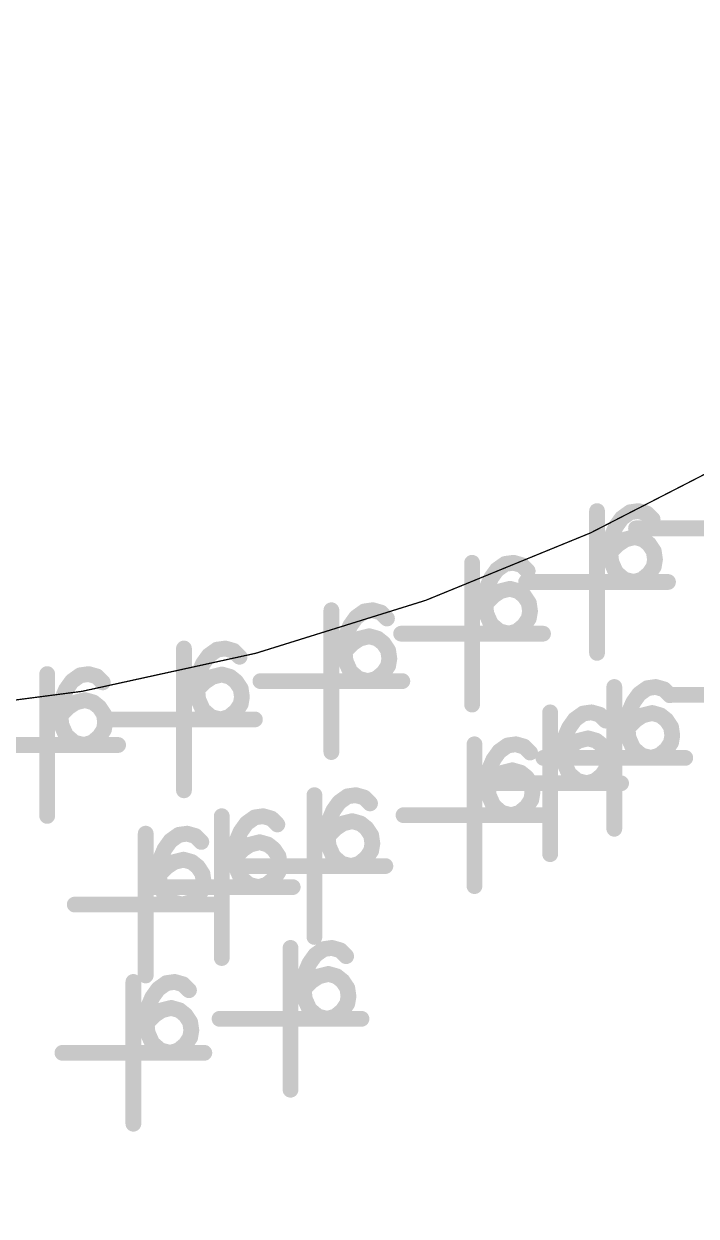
# Model space of a CAD drawing. Header units: millimetres. Extents: x 3885 to 4350, y -149 to 182.
# Drawn here: x 4145.32 to 4150.74, y 84.84 to 94.45 of the extents above; entities that cross this region are included whole.
import ezdxf

# ---------------------------------------------------------------- set-up
doc = ezdxf.new("R2010")
doc.units = ezdxf.units.MM
doc.header["$LTSCALE"] = 23.1
doc.layers.get('0').update_dxf_attribs({"linetype": 'CONTINUOUS'})

# ---------------------------------------------------------------- blocks, each defined once
blk = doc.blocks.new('PAD_R1')
at = {"const_width": 0.5}
blk.add_lwpolyline([(0.25, 0, 1), (-0.25, 0, 1)], format="xyb", close=True, dxfattribs=at)

msp = doc.modelspace()

# ---------------------------------------------------------------- linework, layer by layer
at = {"const_width": 0.0102}
msp.add_lwpolyline([(4113.2015, 75.7423), (4124.5457, 77.7428, -0.144705), (4125.6724, 77.615, 0.100411), (4137.4413, 75.2274), (4142.9411, 75.2274, 0.151026), (4159.9827, 80.4951, -0.151038), (4161.1113, 80.8439), (4185.826, 80.8439, 0.414215), (4186.826, 81.8439), (4186.826, 93.4438, 0.414215), (4185.826, 94.4438), (4160.9561, 94.4438, 0.152268), (4152.3749, 91.7687, -0.152268), (4142.9411, 88.8273), (4137.4413, 88.8273, -0.101585), (4130.9013, 90.17, 0.145893), (4122.3303, 91.1619), (4110.8398, 89.1357)], format="xyb", dxfattribs=at)
for points, const_width in [([(4150.2314, 90.585), (4150.2492, 90.4593)], 0.0672), ([(4150.3244, 90.5784), (4150.2896, 90.4563)], 0.0695), ([(4149.9404, 90.5269), (4149.9404, 89.3839)], 0.127), ([(4150.1367, 90.5452), (4150.2106, 90.4419)], 0.0821), ([(4150.4092, 90.5288), (4150.3194, 90.439)], 0.0675), ([(4150.02, 90.3948), (4150.1367, 90.3447)], 0.0727), ([(4150.0648, 90.4733), (4150.1682, 90.3995)], 0.0818), ([(4151.3975, 90.3877), (4150.2545, 90.3877)], 0.127), ([(4149.9955, 90.3087), (4150.1211, 90.2894)], 0.0754), ([(4150.1052, 90.332), (4150.1756, 90.2264)], 0.0687), ([(4150.1917, 90.3694), (4150.2224, 90.2462)], 0.0785), ([(4150.296, 90.3689), (4150.2611, 90.2467)], 0.0695), ([(4150.3754, 90.3287), (4150.296, 90.2297)], 0.0609), ([(4149.988, 90.2593), (4150.1135, 90.24)], 0.0754), ([(4150.0335, 90.2717), (4150.1233, 90.1819)], 0.0945), ([(4150.4313, 90.2668), (4150.3257, 90.1964)], 0.0687), ([(4148.934, 90.1103), (4148.934, 88.9673)], 0.127), ([(4149.1304, 90.1287), (4149.2042, 90.0254)], 0.0821), ([(4149.2251, 90.1685), (4149.2428, 90.0427)], 0.0672), ([(4149.3181, 90.1618), (4149.2832, 90.0397)], 0.0695), ([(4149.4028, 90.1123), (4149.313, 90.0225)], 0.0675), ([(4149.9867, 90.1585), (4150.113, 90.1713)], 0.0955), ([(4150.0157, 90.0487), (4150.1317, 90.1002)], 0.0939), ([(4150.4652, 90.1787), (4150.3395, 90.1605)], 0.0675), ([(4150.465, 90.0971), (4150.3398, 90.1182)], 0.058), ([(4149.0585, 90.0568), (4149.1618, 89.983)], 0.0818), ([(4150.0849, 89.9547), (4150.1674, 90.0512)], 0.0879), ([(4150.1823, 89.9033), (4150.213, 90.0265)], 0.0785), ([(4150.2865, 89.9038), (4150.2515, 90.0259)], 0.0692), ([(4150.3715, 89.9493), (4150.2903, 90.047)], 0.0743), ([(4150.4313, 90.0153), (4150.3257, 90.0857)], 0.0687), ([(4149.0137, 89.9783), (4149.1304, 89.9281)], 0.0727), ([(4149.0988, 89.9155), (4149.1692, 89.8098)], 0.0687), ([(4149.1853, 89.9528), (4149.2161, 89.8296)], 0.0785), ([(4149.2896, 89.9523), (4149.2548, 89.8302)], 0.0695), ([(4149.3691, 89.9122), (4149.2896, 89.8131)], 0.0609), ([(4150.5119, 89.9554), (4149.3689, 89.9554)], 0.127), ([(4148.9816, 89.8428), (4149.1071, 89.8235)], 0.0754), ([(4148.9892, 89.8922), (4149.1147, 89.8729)], 0.0754), ([(4149.0271, 89.8551), (4149.1169, 89.7653)], 0.0945), ([(4149.425, 89.8502), (4149.3193, 89.7798)], 0.0687), ([(4147.8009, 89.7278), (4147.8009, 88.5848)], 0.127), ([(4147.9973, 89.7462), (4148.0711, 89.6428)], 0.0821), ([(4148.092, 89.786), (4148.1098, 89.6602)], 0.0672), ([(4148.185, 89.7793), (4148.1501, 89.6572)], 0.0695), ([(4148.2697, 89.7298), (4148.1799, 89.6399)], 0.0675), ([(4148.9803, 89.7419), (4149.1066, 89.7548)], 0.0955), ([(4149.4589, 89.7621), (4149.3332, 89.744)], 0.0675), ([(4147.9254, 89.6742), (4148.0287, 89.6005)], 0.0818), ([(4149.0093, 89.6322), (4149.1254, 89.6837)], 0.0939), ([(4149.0785, 89.5382), (4149.1611, 89.6347)], 0.0879), ([(4149.3651, 89.5328), (4149.2839, 89.6304)], 0.0743), ([(4149.425, 89.5987), (4149.3193, 89.6691)], 0.0687), ([(4149.4586, 89.6805), (4149.3334, 89.7016)], 0.058), ([(4147.8806, 89.5957), (4147.9973, 89.5456)], 0.0727), ([(4147.9657, 89.533), (4148.0362, 89.4273)], 0.0687), ([(4148.0522, 89.5703), (4148.083, 89.4471)], 0.0785), ([(4148.1565, 89.5698), (4148.1217, 89.4476)], 0.0695), ([(4148.236, 89.5297), (4148.1565, 89.4306)], 0.0609), ([(4149.5055, 89.5388), (4148.3625, 89.5388)], 0.127), ([(4149.1759, 89.4867), (4149.2067, 89.6099)], 0.0785), ([(4149.2801, 89.4873), (4149.2452, 89.6094)], 0.0692), ([(4146.6137, 89.4194), (4146.6137, 88.2764)], 0.127), ([(4146.8101, 89.4378), (4146.8839, 89.3345)], 0.0821), ([(4146.9048, 89.4776), (4146.9226, 89.3518)], 0.0672), ([(4146.9978, 89.471), (4146.9629, 89.3488)], 0.0695), ([(4147.8485, 89.4602), (4147.974, 89.4409)], 0.0754), ([(4147.8561, 89.5097), (4147.9816, 89.4904)], 0.0754), ([(4147.8941, 89.4726), (4147.9839, 89.3828)], 0.0945), ([(4148.2919, 89.4677), (4148.1862, 89.3973)], 0.0687), ([(4146.7382, 89.3659), (4146.8415, 89.2921)], 0.0818), ([(4147.0825, 89.4214), (4146.9927, 89.3316)], 0.0675), ([(4147.8472, 89.3594), (4147.9735, 89.3722)], 0.0955), ([(4148.3258, 89.3796), (4148.2001, 89.3614)], 0.0675), ([(4145.5121, 89.2132), (4145.5121, 88.0702)], 0.127), ([(4145.7085, 89.2316), (4145.7823, 89.1282)], 0.0821), ([(4145.8032, 89.2713), (4145.821, 89.1456)], 0.0672), ([(4145.8962, 89.2647), (4145.8613, 89.1426)], 0.0695), ([(4146.6934, 89.2874), (4146.8101, 89.2372)], 0.0727), ([(4146.865, 89.2619), (4146.8958, 89.1387)], 0.0785), ([(4146.9693, 89.2614), (4146.9345, 89.1393)], 0.0695), ([(4147.8762, 89.2496), (4147.9923, 89.3012)], 0.0939), ([(4147.9454, 89.1557), (4148.028, 89.2521)], 0.0879), ([(4148.0428, 89.1042), (4148.0736, 89.2274)], 0.0785), ([(4148.232, 89.1502), (4148.1508, 89.2479)], 0.0743), ([(4148.2919, 89.2162), (4148.1862, 89.2866)], 0.0687), ([(4148.3255, 89.298), (4148.2003, 89.3191)], 0.058), ([(4145.6366, 89.1596), (4145.7399, 89.0859)], 0.0818), ([(4145.9809, 89.2151), (4145.8911, 89.1253)], 0.0675), ([(4146.6613, 89.1519), (4146.7869, 89.1326)], 0.0754), ([(4146.6689, 89.2013), (4146.7944, 89.182)], 0.0754), ([(4146.7069, 89.1642), (4146.7967, 89.0744)], 0.0945), ([(4146.7785, 89.2246), (4146.849, 89.1189)], 0.0687), ([(4147.0488, 89.2213), (4146.9693, 89.1222)], 0.0609), ([(4147.1047, 89.1594), (4146.999, 89.0889)], 0.0687), ([(4148.3724, 89.1563), (4147.2294, 89.1563)], 0.127), ([(4148.1471, 89.1048), (4148.1121, 89.2268)], 0.0692), ([(4150.0795, 89.1093), (4150.0795, 87.9663)], 0.127), ([(4150.3706, 89.1675), (4150.3884, 89.0417)], 0.0672), ([(4150.4636, 89.1608), (4150.4288, 89.0387)], 0.0695), ([(4145.5918, 89.0811), (4145.7085, 89.031)], 0.0727), ([(4145.7634, 89.0557), (4145.7942, 88.9325)], 0.0785), ([(4145.8677, 89.0552), (4145.8329, 88.933)], 0.0695), ([(4146.66, 89.0511), (4146.7864, 89.0639)], 0.0955), ([(4147.1386, 89.0712), (4147.0129, 89.0531)], 0.0675), ([(4150.204, 89.0557), (4150.3074, 88.982)], 0.0818), ([(4150.2759, 89.1277), (4150.3498, 89.0244)], 0.0821), ([(4150.5484, 89.1113), (4150.4586, 89.0215)], 0.0675), ([(4151.68, 89.0453), (4150.537, 89.0453)], 0.127), ([(4145.5597, 88.9456), (4145.6853, 88.9263)], 0.0754), ([(4145.5673, 88.995), (4145.6929, 88.9758)], 0.0754), ([(4145.6053, 88.958), (4145.6951, 88.8682)], 0.0945), ([(4145.6769, 89.0184), (4145.7474, 88.9127)], 0.0687), ([(4145.9472, 89.0151), (4145.8677, 88.916)], 0.0609), ([(4146.0031, 88.9531), (4145.8974, 88.8827)], 0.0687), ([(4146.689, 88.9413), (4146.8051, 88.9928)], 0.0939), ([(4146.7582, 88.8473), (4146.8408, 88.9438)], 0.0879), ([(4147.1047, 88.9078), (4146.999, 88.9783)], 0.0687), ([(4147.1383, 88.9896), (4147.0131, 89.0108)], 0.058), ([(4149.8537, 88.963), (4149.8715, 88.8372)], 0.0672), ([(4149.9467, 88.9564), (4149.9119, 88.8342)], 0.0695), ([(4150.1592, 88.9773), (4150.2759, 88.9271)], 0.0727), ([(4150.3308, 88.9518), (4150.3616, 88.8286)], 0.0785), ([(4150.4352, 88.9513), (4150.4003, 88.8291)], 0.0695), ([(4145.5584, 88.8448), (4145.6848, 88.8576)], 0.0955), ([(4146.037, 88.865), (4145.9113, 88.8468)], 0.0675), ([(4147.1852, 88.8479), (4146.0422, 88.8479)], 0.127), ([(4146.8556, 88.7958), (4146.8864, 88.919)], 0.0785), ([(4146.9599, 88.7964), (4146.9249, 88.9185)], 0.0692), ([(4147.0448, 88.8419), (4146.9636, 88.9396)], 0.0743), ([(4149.5627, 88.9048), (4149.5627, 87.7618)], 0.127), ([(4149.6871, 88.8513), (4149.7905, 88.7775)], 0.0818), ([(4149.759, 88.9232), (4149.8329, 88.8199)], 0.0821), ([(4150.0315, 88.9068), (4149.9417, 88.817)], 0.0675), ([(4150.1347, 88.8912), (4150.2603, 88.8719)], 0.0754), ([(4150.1727, 88.8541), (4150.2625, 88.7643)], 0.0945), ([(4150.2443, 88.9145), (4150.3148, 88.8088)], 0.0687), ([(4150.5146, 88.9112), (4150.4352, 88.8121)], 0.0609), ([(4150.5705, 88.8492), (4150.4649, 88.7788)], 0.0687), ([(4145.5874, 88.735), (4145.7035, 88.7866)], 0.0939), ([(4146.0031, 88.7016), (4145.8974, 88.772)], 0.0687), ([(4146.0367, 88.7834), (4145.9115, 88.8045)], 0.058), ([(4149.6423, 88.7728), (4149.759, 88.7226)], 0.0727), ([(4149.814, 88.7473), (4149.8447, 88.6241)], 0.0785), ([(4150.1258, 88.7409), (4150.2522, 88.7538)], 0.0955), ([(4150.1271, 88.8417), (4150.2527, 88.8225)], 0.0754), ([(4150.6044, 88.7611), (4150.4787, 88.743)], 0.0675), ([(4146.0836, 88.6417), (4144.9406, 88.6417)], 0.127), ([(4145.6566, 88.6411), (4145.7392, 88.7375)], 0.0879), ([(4145.754, 88.5896), (4145.7848, 88.7128)], 0.0785), ([(4145.8583, 88.5902), (4145.8233, 88.7122)], 0.0692), ([(4145.9432, 88.6356), (4145.862, 88.7333)], 0.0743), ([(4148.9533, 88.6475), (4148.9533, 87.5045)], 0.127), ([(4149.1497, 88.6659), (4149.2235, 88.5626)], 0.0821), ([(4149.2444, 88.7057), (4149.2622, 88.5799)], 0.0672), ([(4149.3374, 88.6991), (4149.3025, 88.5769)], 0.0695), ([(4149.6178, 88.6867), (4149.7434, 88.6674)], 0.0754), ([(4149.6558, 88.6496), (4149.7456, 88.5598)], 0.0945), ([(4149.7275, 88.71), (4149.7979, 88.6043)], 0.0687), ([(4149.9183, 88.7468), (4149.8834, 88.6247)], 0.0695), ([(4149.9977, 88.7067), (4149.9183, 88.6076)], 0.0609), ([(4150.1548, 88.6312), (4150.2709, 88.6827)], 0.0939), ([(4150.5705, 88.5977), (4150.4649, 88.6681)], 0.0687), ([(4150.6042, 88.6795), (4150.479, 88.7006)], 0.058), ([(4149.0778, 88.594), (4149.1811, 88.5202)], 0.0818), ([(4149.4221, 88.6495), (4149.3323, 88.5597)], 0.0675), ([(4150.651, 88.5378), (4149.508, 88.5378)], 0.127), ([(4149.609, 88.5364), (4149.7353, 88.5493)], 0.0955), ([(4149.6103, 88.6373), (4149.7358, 88.618)], 0.0754), ([(4150.0536, 88.6448), (4149.948, 88.5743)], 0.0687), ([(4150.2241, 88.5372), (4150.3066, 88.6337)], 0.0879), ([(4150.3214, 88.4857), (4150.3522, 88.6089)], 0.0785), ([(4150.4257, 88.4863), (4150.3907, 88.6084)], 0.0692), ([(4150.5107, 88.5317), (4150.4295, 88.6294)], 0.0743), ([(4149.033, 88.5155), (4149.1497, 88.4653)], 0.0727), ([(4149.2046, 88.49), (4149.2354, 88.3668)], 0.0785), ([(4149.3089, 88.4895), (4149.2741, 88.3674)], 0.0695), ([(4149.638, 88.4267), (4149.754, 88.4782)], 0.0939), ([(4150.0536, 88.3932), (4149.948, 88.4637)], 0.0687), ([(4150.0875, 88.5566), (4149.9618, 88.5385)], 0.0675), ([(4150.0873, 88.475), (4149.9621, 88.4962)], 0.058), ([(4149.0009, 88.38), (4149.1264, 88.3607)], 0.0754), ([(4149.0085, 88.4294), (4149.134, 88.4101)], 0.0754), ([(4149.0465, 88.3923), (4149.1362, 88.3025)], 0.0945), ([(4149.1181, 88.4527), (4149.1885, 88.347)], 0.0687), ([(4149.3884, 88.4494), (4149.3089, 88.3503)], 0.0609), ([(4149.4443, 88.3875), (4149.3386, 88.317)], 0.0687), ([(4149.7072, 88.3327), (4149.7897, 88.4292)], 0.0879), ([(4149.8046, 88.2812), (4149.8353, 88.4044)], 0.0785), ([(4149.9088, 88.2818), (4149.8738, 88.4039)], 0.0692), ([(4149.9938, 88.3273), (4149.9126, 88.425)], 0.0743), ([(4147.9553, 88.2957), (4147.9731, 88.17)], 0.0672), ([(4148.0483, 88.2891), (4148.0135, 88.167)], 0.0695), ([(4150.1342, 88.3333), (4148.9912, 88.3333)], 0.127), ([(4148.9996, 88.2791), (4149.1259, 88.292)], 0.0955), ([(4149.4782, 88.2993), (4149.3525, 88.2812)], 0.0675), ([(4147.6643, 88.2376), (4147.6643, 87.0946)], 0.127), ([(4147.7887, 88.184), (4147.8921, 88.1102)], 0.0818), ([(4147.8606, 88.2559), (4147.9345, 88.1526)], 0.0821), ([(4148.1331, 88.2395), (4148.0433, 88.1497)], 0.0675), ([(4149.0286, 88.1694), (4149.1447, 88.2209)], 0.0939), ([(4149.0978, 88.0754), (4149.1804, 88.1719)], 0.0879), ([(4149.4443, 88.1359), (4149.3386, 88.2064)], 0.0687), ([(4149.4779, 88.2177), (4149.3527, 88.2389)], 0.058), ([(4146.918, 88.0679), (4146.918, 86.9249)], 0.127), ([(4147.1144, 88.0863), (4147.1882, 87.983)], 0.0821), ([(4147.2091, 88.1261), (4147.2269, 88.0003)], 0.0672), ([(4147.3021, 88.1194), (4147.2672, 87.9973)], 0.0695), ([(4147.744, 88.1055), (4147.8607, 88.0554)], 0.0727), ([(4147.9156, 88.0801), (4147.9464, 87.9569)], 0.0785), ([(4148.0199, 88.0795), (4147.985, 87.9574)], 0.0695), ([(4149.5248, 88.076), (4148.3818, 88.076)], 0.127), ([(4149.1952, 88.0239), (4149.226, 88.1471)], 0.0785), ([(4149.2995, 88.0245), (4149.2645, 88.1466)], 0.0692), ([(4149.3844, 88.07), (4149.3032, 88.1677)], 0.0743), ([(4146.5967, 87.9853), (4146.6145, 87.8596)], 0.0672), ([(4147.0425, 88.0143), (4147.1458, 87.9406)], 0.0818), ([(4147.3868, 88.0699), (4147.297, 87.9801)], 0.0675), ([(4147.7195, 88.0194), (4147.845, 88.0001)], 0.0754), ([(4147.7574, 87.9824), (4147.8472, 87.8926)], 0.0945), ([(4147.8291, 88.0427), (4147.8995, 87.9371)], 0.0687), ([(4148.0993, 88.0394), (4148.0199, 87.9404)], 0.0609), ([(4146.3056, 87.9272), (4146.3056, 86.7842)], 0.127), ([(4146.502, 87.9456), (4146.5758, 87.8422)], 0.0821), ([(4146.6897, 87.9787), (4146.6548, 87.8566)], 0.0695), ([(4146.7744, 87.9291), (4146.6846, 87.8393)], 0.0675), ([(4146.9977, 87.9359), (4147.1144, 87.8857)], 0.0727), ([(4147.1693, 87.9104), (4147.2001, 87.7872)], 0.0785), ([(4147.2736, 87.9099), (4147.2388, 87.7877)], 0.0695), ([(4147.7106, 87.8692), (4147.8369, 87.882)], 0.0955), ([(4147.7119, 87.97), (4147.8374, 87.9507)], 0.0754), ([(4148.1552, 87.9775), (4148.0496, 87.9071)], 0.0687), ([(4148.1891, 87.8894), (4148.0634, 87.8712)], 0.0675), ([(4146.3853, 87.7951), (4146.502, 87.745)], 0.0727), ([(4146.4301, 87.8736), (4146.5334, 87.7999)], 0.0818), ([(4146.9656, 87.8003), (4147.0911, 87.7811)], 0.0754), ([(4146.9732, 87.8498), (4147.0987, 87.8305)], 0.0754), ([(4147.0112, 87.8127), (4147.1009, 87.7229)], 0.0945), ([(4147.0828, 87.8731), (4147.1532, 87.7674)], 0.0687), ([(4147.3531, 87.8698), (4147.2736, 87.7707)], 0.0609), ([(4147.409, 87.8078), (4147.3033, 87.7374)], 0.0687), ([(4147.7396, 87.7594), (4147.8556, 87.8109)], 0.0939), ([(4148.1552, 87.726), (4148.0496, 87.7964)], 0.0687), ([(4148.1889, 87.8078), (4148.0637, 87.8289)], 0.058), ([(4146.3608, 87.709), (4146.4863, 87.6898)], 0.0754), ([(4146.4704, 87.7324), (4146.5409, 87.6267)], 0.0687), ([(4146.5569, 87.7697), (4146.5877, 87.6465)], 0.0785), ([(4146.6612, 87.7692), (4146.6264, 87.647)], 0.0695), ([(4146.7407, 87.7291), (4146.6612, 87.63)], 0.0609), ([(4146.9643, 87.6995), (4147.0906, 87.7124)], 0.0955), ([(4148.2358, 87.6661), (4147.0928, 87.6661)], 0.127), ([(4147.4429, 87.7197), (4147.3172, 87.7016)], 0.0675), ([(4147.8088, 87.6654), (4147.8913, 87.7619)], 0.0879), ([(4147.9062, 87.614), (4147.937, 87.7372)], 0.0785), ([(4148.0104, 87.6145), (4147.9755, 87.7366)], 0.0692), ([(4148.0954, 87.66), (4148.0142, 87.7577)], 0.0743), ([(4146.3532, 87.6596), (4146.4788, 87.6403)], 0.0754), ([(4146.3988, 87.672), (4146.4886, 87.5822)], 0.0945), ([(4146.7966, 87.6671), (4146.6909, 87.5967)], 0.0687), ([(4146.9933, 87.5898), (4147.1094, 87.6413)], 0.0939), ([(4147.0625, 87.4958), (4147.1451, 87.5923)], 0.0879), ([(4147.409, 87.5563), (4147.3033, 87.6267)], 0.0687), ([(4147.4426, 87.6381), (4147.3174, 87.6592)], 0.058), ([(4147.4895, 87.4964), (4146.3465, 87.4964)], 0.127), ([(4146.3519, 87.5588), (4146.4783, 87.5716)], 0.0955), ([(4146.3809, 87.449), (4146.497, 87.5006)], 0.0939), ([(4146.8305, 87.579), (4146.7048, 87.5608)], 0.0675), ([(4146.8302, 87.4974), (4146.705, 87.5185)], 0.058), ([(4147.1599, 87.4443), (4147.1907, 87.5675)], 0.0785), ([(4147.2642, 87.4449), (4147.2292, 87.567)], 0.0692), ([(4147.3491, 87.4903), (4147.2679, 87.588)], 0.0743), ([(4146.4501, 87.355), (4146.5327, 87.4515)], 0.0879), ([(4146.5475, 87.3036), (4146.5783, 87.4268)], 0.0785), ([(4146.6518, 87.3042), (4146.6168, 87.4262)], 0.0692), ([(4146.7367, 87.3496), (4146.6555, 87.4473)], 0.0743), ([(4146.7966, 87.4156), (4146.6909, 87.486)], 0.0687), ([(4146.8771, 87.3557), (4145.7341, 87.3557)], 0.127), ([(4147.472, 87.0064), (4147.472, 85.8634)], 0.127), ([(4147.6683, 87.0248), (4147.7422, 86.9215)], 0.0821), ([(4147.7631, 87.0646), (4147.7808, 86.9388)], 0.0672), ([(4147.856, 87.058), (4147.8212, 86.9358)], 0.0695), ([(4147.5964, 86.9529), (4147.6998, 86.8791)], 0.0818), ([(4147.9408, 87.0084), (4147.851, 86.9186)], 0.0675), ([(4147.5517, 86.8744), (4147.6684, 86.8242)], 0.0727), ([(4147.7233, 86.8489), (4147.7541, 86.7257)], 0.0785), ([(4147.8276, 86.8484), (4147.7928, 86.7263)], 0.0695), ([(4146.2063, 86.7324), (4146.2063, 85.5894)], 0.127), ([(4146.4027, 86.7507), (4146.4765, 86.6474)], 0.0821), ([(4146.4974, 86.7905), (4146.5151, 86.6648)], 0.0672), ([(4146.5904, 86.7839), (4146.5555, 86.6618)], 0.0695), ([(4146.6751, 86.7343), (4146.5853, 86.6445)], 0.0675), ([(4147.5196, 86.7389), (4147.6451, 86.7196)], 0.0754), ([(4147.5272, 86.7883), (4147.6527, 86.769)], 0.0754), ([(4147.5651, 86.7512), (4147.6549, 86.6614)], 0.0945), ([(4147.6368, 86.8116), (4147.7072, 86.7059)], 0.0687), ([(4147.9071, 86.8083), (4147.8276, 86.7092)], 0.0609), ([(4147.963, 86.7464), (4147.8573, 86.6759)], 0.0687), ([(4146.3308, 86.6788), (4146.4341, 86.605)], 0.0818), ([(4147.5183, 86.6381), (4147.6446, 86.6509)], 0.0955), ([(4147.9968, 86.6582), (4147.8712, 86.6401)], 0.0675), ([(4146.286, 86.6003), (4146.4027, 86.5502)], 0.0727), ([(4146.4576, 86.5749), (4146.4884, 86.4517)], 0.0785), ([(4146.5619, 86.5743), (4146.5271, 86.4522)], 0.0695), ([(4147.5473, 86.5283), (4147.6634, 86.5798)], 0.0939), ([(4147.6165, 86.4343), (4147.6991, 86.5308)], 0.0879), ([(4147.963, 86.4948), (4147.8573, 86.5653)], 0.0687), ([(4147.9966, 86.5766), (4147.8714, 86.5978)], 0.058), ([(4146.2539, 86.4648), (4146.3794, 86.4455)], 0.0754), ([(4146.2615, 86.5142), (4146.387, 86.4949)], 0.0754), ([(4146.2994, 86.4771), (4146.3892, 86.3874)], 0.0945), ([(4146.3711, 86.5375), (4146.4415, 86.4319)], 0.0687), ([(4146.6414, 86.5342), (4146.5619, 86.4352)], 0.0609), ([(4146.6973, 86.4723), (4146.5916, 86.4019)], 0.0687), ([(4148.0435, 86.4349), (4146.9005, 86.4349)], 0.127), ([(4147.7139, 86.3828), (4147.7447, 86.506)], 0.0785), ([(4147.8181, 86.3834), (4147.7832, 86.5055)], 0.0692), ([(4147.9031, 86.4289), (4147.8219, 86.5266)], 0.0743), ([(4146.2526, 86.364), (4146.3789, 86.3768)], 0.0955), ([(4146.7312, 86.3842), (4146.6055, 86.366)], 0.0675), ([(4146.2816, 86.2542), (4146.3977, 86.3057)], 0.0939), ([(4146.3508, 86.1602), (4146.4334, 86.2567)], 0.0879), ([(4146.6374, 86.1548), (4146.5562, 86.2525)], 0.0743), ([(4146.6973, 86.2208), (4146.5916, 86.2912)], 0.0687), ([(4146.7309, 86.3025), (4146.6057, 86.3237)], 0.058), ([(4146.7778, 86.1609), (4145.6348, 86.1609)], 0.127), ([(4146.4482, 86.1088), (4146.479, 86.232)], 0.0785), ([(4146.5524, 86.1093), (4146.5175, 86.2314)], 0.0692)]:
    msp.add_lwpolyline(points, dxfattribs=dict(const_width=const_width))

# ---------------------------------------------------------------- block references
at = {"xscale": 0.127, "yscale": 0.127}
for p in [(4149.9404, 90.5269), (4150.1402, 90.4697), (4150.2071, 90.5175), (4150.2736, 90.5269), (4150.3404, 90.5078), (4150.3882, 90.4601), (4150.0928, 90.4032), (4150.2545, 90.3877), (4150.064, 90.3364), (4150.1118, 90.2602), (4150.169, 90.2983), (4150.2452, 90.3173), (4150.312, 90.2983), (4150.3595, 90.2602), (4150.045, 90.2124), (4150.045, 90.1934), (4150.3976, 90.203), (4148.934, 90.1103), (4149.2007, 90.1009), (4149.2672, 90.1103), (4149.3341, 90.0913), (4150.0547, 90.1174), (4150.3976, 90.0791), (4150.4072, 90.1362), (4149.0864, 89.9866), (4149.1339, 90.0532), (4149.3818, 90.0435), (4150.0928, 90.0316), (4150.1596, 89.9744), (4150.3023, 89.9744), (4150.3595, 90.0219), (4149.0577, 89.9198), (4149.1626, 89.8817), (4149.2388, 89.9008), (4149.3056, 89.8817), (4149.3689, 89.9554), (4150.2358, 89.9554), (4150.5119, 89.9554), (4149.0386, 89.7958), (4149.1055, 89.8436), (4149.3531, 89.8436), (4149.3912, 89.7865), (4147.8009, 89.7278), (4148.0676, 89.7184), (4148.1342, 89.7278), (4148.201, 89.7087), (4149.0386, 89.7768), (4149.0483, 89.7009), (4149.4009, 89.7196), (4147.9533, 89.6041), (4148.0008, 89.6706), (4148.2487, 89.661), (4149.0864, 89.615), (4149.3531, 89.6053), (4149.3912, 89.6625), (4147.9246, 89.5373), (4148.0295, 89.4992), (4148.1057, 89.5182), (4148.1725, 89.4992), (4148.3625, 89.5388), (4149.1532, 89.5579), (4149.2294, 89.5388), (4149.296, 89.5579), (4149.5055, 89.5388), (4146.6137, 89.4194), (4146.8804, 89.41), (4146.947, 89.4194), (4147.0138, 89.4004), (4147.9056, 89.4133), (4147.9056, 89.3943), (4147.9724, 89.4611), (4148.22, 89.4611), (4148.2581, 89.4039), (4146.8136, 89.3623), (4147.0615, 89.3526), (4147.9152, 89.3183), (4148.2678, 89.3371), (4149.9404, 89.3839), (4145.5121, 89.2132), (4145.7788, 89.2038), (4145.8454, 89.2132), (4146.7374, 89.2289), (4146.7661, 89.2957), (4146.9185, 89.2099), (4147.9533, 89.2325), (4148.22, 89.2228), (4148.2581, 89.28), (4145.712, 89.156), (4145.9122, 89.1941), (4145.9599, 89.1464), (4146.7852, 89.1527), (4146.8423, 89.1908), (4146.9853, 89.1908), (4147.0328, 89.1527), (4147.2294, 89.1563), (4148.0201, 89.1753), (4148.0963, 89.1563), (4148.1629, 89.1753), (4148.3724, 89.1563), (4150.0795, 89.1093), (4150.4128, 89.1093), (4145.6358, 89.0227), (4145.6645, 89.0895), (4146.7184, 89.105), (4146.7184, 89.0859), (4146.728, 89.01), (4147.0709, 89.0956), (4147.0806, 89.0288), (4150.2794, 89.0521), (4150.3462, 89.0999), (4150.4796, 89.0902), (4150.5273, 89.0425), (4150.537, 89.0453), (4145.6836, 88.9465), (4145.7407, 88.9846), (4145.8169, 89.0036), (4145.8837, 88.9846), (4145.9312, 88.9465), (4146.7661, 88.9241), (4147.0328, 88.9145), (4147.0709, 88.9716), (4148.934, 88.9673), (4150.2032, 88.9188), (4150.2319, 88.9856), (4145.6168, 88.8987), (4145.6168, 88.8797), (4145.9693, 88.8893), (4145.979, 88.8225), (4146.0422, 88.8479), (4146.8329, 88.867), (4146.9091, 88.8479), (4146.9757, 88.867), (4147.1852, 88.8479), (4149.5627, 88.9048), (4149.7625, 88.8477), (4149.8294, 88.8954), (4149.8959, 88.9048), (4149.9627, 88.8858), (4150.0105, 88.838), (4150.251, 88.8426), (4150.3081, 88.8807), (4150.3843, 88.8997), (4150.4511, 88.8807), (4150.4986, 88.8426), (4145.6264, 88.8037), (4145.9693, 88.7654), (4149.7151, 88.7811), (4150.1842, 88.7948), (4150.1842, 88.7758), (4150.5367, 88.7854), (4145.6645, 88.7179), (4145.7313, 88.6607), (4145.8075, 88.6417), (4145.8741, 88.6607), (4145.9312, 88.7082), (4146.0836, 88.6417), (4148.9533, 88.6475), (4149.22, 88.6381), (4149.2866, 88.6475), (4149.3534, 88.6285), (4149.6863, 88.7143), (4149.7341, 88.6381), (4149.7913, 88.6762), (4149.8675, 88.6953), (4149.9343, 88.6762), (4149.9818, 88.6381), (4150.1938, 88.6998), (4150.5367, 88.6615), (4150.5464, 88.7186), (4147.8009, 88.5848), (4149.1532, 88.5904), (4149.4011, 88.5807), (4149.508, 88.5378), (4149.6673, 88.5904), (4149.6673, 88.5713), (4150.0199, 88.581), (4150.2319, 88.614), (4150.2987, 88.5568), (4150.3749, 88.5378), (4150.4415, 88.5568), (4150.4986, 88.6043), (4150.651, 88.5378), (4149.077, 88.457), (4149.1057, 88.5238), (4149.2581, 88.438), (4149.677, 88.4954), (4150.0199, 88.457), (4150.0295, 88.5142), (4149.1248, 88.3808), (4149.1819, 88.4189), (4149.3249, 88.4189), (4149.3724, 88.3808), (4149.7151, 88.4095), (4149.7819, 88.3524), (4149.9246, 88.3524), (4149.9818, 88.3999), (4146.6137, 88.2764), (4148.9912, 88.3333), (4149.058, 88.3331), (4149.058, 88.314), (4149.4105, 88.3237), (4149.4202, 88.2569), (4149.8581, 88.3333), (4150.1342, 88.3333), (4147.6643, 88.2376), (4147.8642, 88.1804), (4147.931, 88.2282), (4147.9975, 88.2376), (4148.0643, 88.2185), (4148.1121, 88.1708), (4149.0676, 88.2381), (4149.1057, 88.1522), (4149.4105, 88.1997), (4145.5121, 88.0702), (4146.918, 88.0679), (4147.1847, 88.0585), (4147.2513, 88.0679), (4147.3181, 88.0488), (4147.8167, 88.1139), (4148.3818, 88.076), (4149.1725, 88.0951), (4149.2487, 88.076), (4149.3153, 88.0951), (4149.3724, 88.1426), (4149.5248, 88.076), (4147.1179, 88.0107), (4147.3658, 88.0011), (4147.788, 88.0471), (4147.8357, 87.9709), (4147.8929, 88.009), (4147.9691, 88.028), (4148.0359, 88.009), (4148.0834, 87.9709), (4150.0795, 87.9663), (4146.3056, 87.9272), (4146.5055, 87.87), (4146.5723, 87.9178), (4146.6389, 87.9272), (4146.7057, 87.9081), (4146.7534, 87.8604), (4147.0417, 87.8774), (4147.0704, 87.9442), (4147.2228, 87.8583), (4147.7689, 87.9231), (4147.7689, 87.9041), (4148.1215, 87.9137), (4146.458, 87.8035), (4147.0895, 87.8012), (4147.1466, 87.8393), (4147.2896, 87.8393), (4147.3371, 87.8012), (4147.7786, 87.8281), (4148.1215, 87.7898), (4148.1311, 87.8469), (4149.5627, 87.7618), (4146.4293, 87.7367), (4146.5342, 87.6986), (4146.6104, 87.7176), (4146.6772, 87.6986), (4147.0227, 87.7534), (4147.0227, 87.7344), (4147.0928, 87.6661), (4147.3752, 87.744), (4147.3849, 87.6772), (4147.8167, 87.7423), (4147.8835, 87.6851), (4147.9597, 87.6661), (4148.0262, 87.6851), (4148.0834, 87.7326), (4148.2358, 87.6661), (4146.4103, 87.6127), (4146.4103, 87.5937), (4146.4771, 87.6605), (4146.7247, 87.6605), (4146.7628, 87.6033), (4147.0323, 87.6584), (4147.0704, 87.5726), (4147.3752, 87.6201), (4146.3465, 87.4964), (4146.4199, 87.5177), (4146.7628, 87.4794), (4146.7725, 87.5365), (4147.1372, 87.5154), (4147.2134, 87.4964), (4147.28, 87.5154), (4147.3371, 87.5629), (4147.4895, 87.4964), (4148.9533, 87.5045), (4146.458, 87.4319), (4146.7247, 87.4222), (4145.7341, 87.3557), (4146.5248, 87.3747), (4146.601, 87.3557), (4146.6676, 87.3747), (4146.8771, 87.3557), (4147.6643, 87.0946), (4147.472, 87.0064), (4147.7387, 86.997), (4147.8052, 87.0064), (4146.918, 86.9249), (4147.6719, 86.9493), (4147.872, 86.9874), (4147.9198, 86.9396), (4147.5957, 86.8159), (4147.6244, 86.8827), (4146.2063, 86.7324), (4146.3056, 86.7842), (4146.473, 86.723), (4146.5395, 86.7324), (4146.6063, 86.7133), (4147.6434, 86.7397), (4147.7006, 86.7778), (4147.7768, 86.7969), (4147.8436, 86.7778), (4147.8911, 86.7397), (4146.3587, 86.6087), (4146.4062, 86.6752), (4146.6541, 86.6656), (4147.5766, 86.692), (4147.5766, 86.6729), (4147.9292, 86.6826), (4147.9388, 86.6158), (4146.33, 86.5419), (4146.5111, 86.5228), (4147.5863, 86.597), (4147.9292, 86.5586), (4146.3109, 86.4179), (4146.3777, 86.4657), (4146.4349, 86.5038), (4146.5779, 86.5038), (4146.6254, 86.4657), (4146.9005, 86.4349), (4147.6244, 86.5111), (4147.6912, 86.454), (4147.7674, 86.4349), (4147.8339, 86.454), (4147.8911, 86.5015), (4148.0435, 86.4349), (4146.3109, 86.3989), (4146.3206, 86.3229), (4146.6635, 86.4085), (4146.6731, 86.3417), (4146.3587, 86.2371), (4146.6254, 86.2274), (4146.6635, 86.2846), (4145.6348, 86.1609), (4146.4255, 86.1799), (4146.5017, 86.1609), (4146.5682, 86.1799), (4146.7778, 86.1609), (4147.472, 85.8634), (4146.2063, 85.5894)]:
    msp.add_blockref('PAD_R1', p, dxfattribs=at)

doc.saveas('drawing.dxf')
